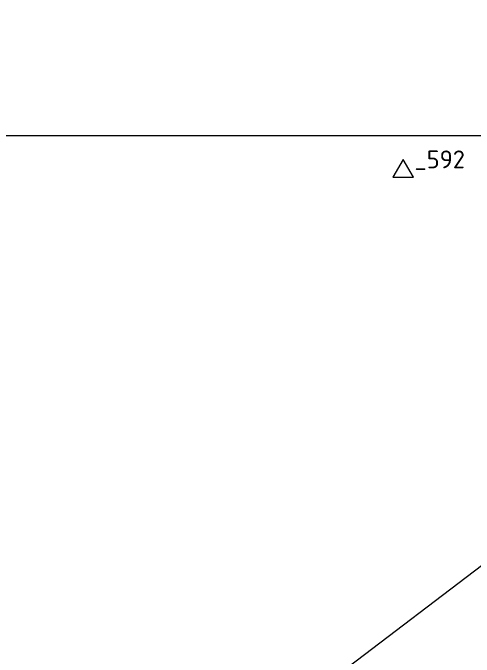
# Model space of a CAD drawing. Header units: millimetres. Extents: x 519 to 9564855, y -810 to 5021775.
# Drawn here: x 9533207 to 9533983, y 4995121 to 4996206 of the extents above; entities that cross this region are included whole.
import ezdxf

# ---------------------------------------------------------------- set-up
doc = ezdxf.new("R2010")
doc.units = ezdxf.units.MM
doc.header["$LTSCALE"] = 2
doc.header["$MEASUREMENT"] = 0
for name, color, linetype in [('CONTROL', 7, 'Continuous'), ('GRID_PULKOVO', 7, 'Continuous'), ('Скважины на 2016 год.', 40, 'Continuous')]:
    doc.layers.add(name, color=color, linetype=linetype)
doc.styles.add('Elect', font='isocpeur.ttf')

msp = doc.modelspace()

# ---------------------------------------------------------------- linework, layer by layer
at = {"layer": 'CONTROL', "lineweight": 0}
for p, q in [((9533863.59283, 4995959.67788), (9533846.18291, 4995929.65995)), ((9533863.59283, 4995959.67788), (9533846.18291, 4995929.65995)), ((9533881.00275, 4995929.65995), (9533863.59283, 4995959.67788)), ((9533881.00275, 4995929.65995), (9533863.59283, 4995959.67788)), ((9533846.18291, 4995929.65995), (9533881.00275, 4995929.65995)), ((9533846.18291, 4995929.65995), (9533881.00275, 4995929.65995))]:
    msp.add_line(p, q, dxfattribs=at)
at = {"layer": 'GRID_PULKOVO', "lineweight": 0}
msp.add_line((9533000, 4996000), (9548000, 4996000), dxfattribs=at)
at = {"layer": 'Скважины на 2016 год.', "color": 5, "linetype": 'ByBlock', "lineweight": 0, "ltscale": 5}
msp.add_line((9535989.65459, 4996788.89543), (9531307.88634, 4993234.57187), dxfattribs=at)

# ---------------------------------------------------------------- texts
at = {"layer": 'CONTROL', "lineweight": 0, "style": 'Elect'}
msp.add_text(' _592', height=30.011925, rotation=0.00000003, dxfattribs=at).set_placement((9533863.59283, 4995944.66892))

doc.saveas('drawing.dxf')
